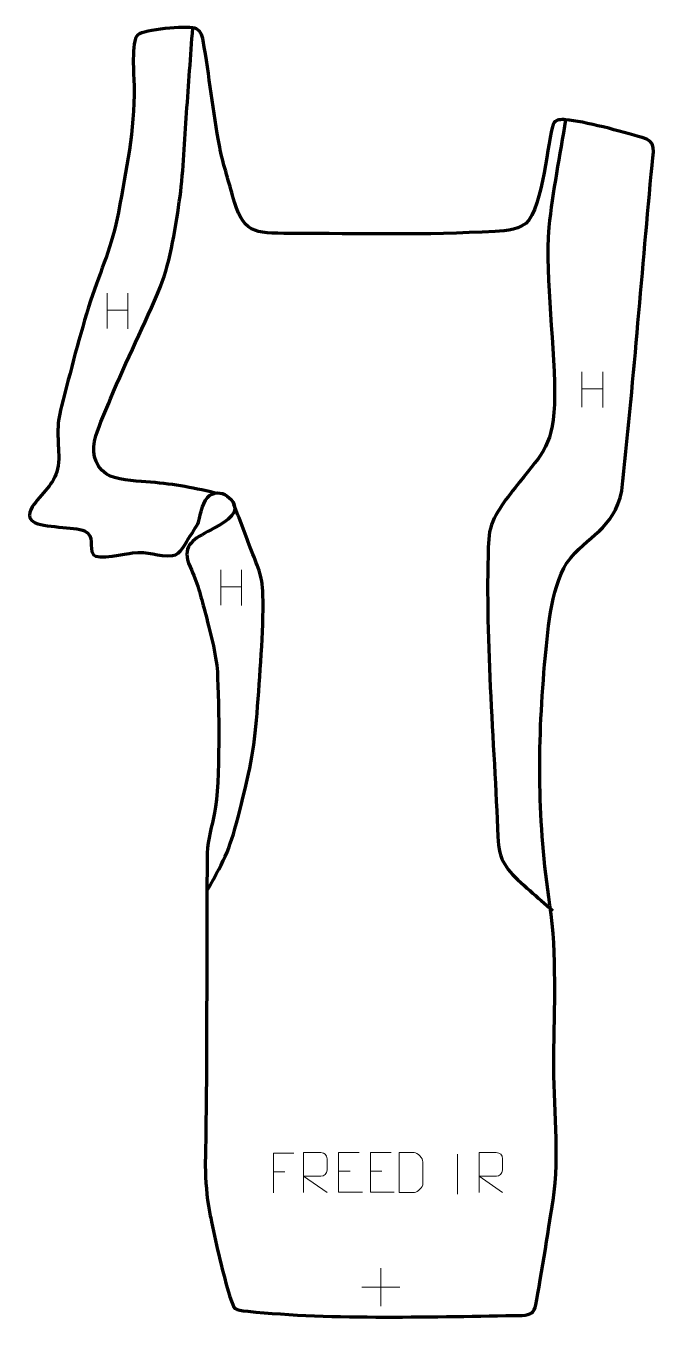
# Model space of a CAD drawing. Header units: millimetres. Extents: x -240 to 156, y -337 to 475.
import ezdxf

# ---------------------------------------------------------------- set-up
doc = ezdxf.new("R2010")
doc.units = ezdxf.units.MM
doc.header["$MEASUREMENT"] = 0
doc.layers.add('layer 2', color=7, linetype='Continuous')
doc.layers.add('layer 3', color=7, linetype='Continuous')

msp = doc.modelspace()

# ---------------------------------------------------------------- linework, layer by layer
at = {"layer": 'layer 2', "color": 142, "lineweight": 158}
for points, knots in [([(-120.7938, 181.7374), (-136.4357, 185.472), (-148.3333, 187.5342), (-164.4039, 188.8162), (-164.4039, 188.8162), (-171.1282, 189.3526), (-183.6193, 189.9253), (-189.1633, 193.678), (-189.1633, 193.678), (-197.1198, 199.4801), (-198.5982, 208.6646), (-195.6397, 217.6322), (-195.6397, 217.6322), (-193.2217, 224.9612), (-189.4887, 233.6799), (-186.4997, 240.923), (-186.4997, 240.923), (-176.5521, 264.5843), (-164.9977, 287.6002), (-155.1541, 311.2184), (-155.1541, 311.2184), (-148.9185, 327.1324), (-145.2764, 350.5392), (-142.9257, 367.6956), (-142.9257, 367.6956), (-140.6081, 384.6106), (-140.0843, 403.01), (-138.8175, 420.1813), (-138.8175, 420.1813), (-137.5043, 437.9805), (-136.2478, 455.784), (-134.9581, 473.5849)], [0, 0, 0, 0, 0.11111111, 0.11111111, 0.11111111, 0.11111111, 0.22222222, 0.22222222, 0.22222222, 0.22222222, 0.33333333, 0.33333333, 0.33333333, 0.33333333, 0.44444444, 0.44444444, 0.44444444, 0.44444444, 0.55555556, 0.55555556, 0.55555556, 0.55555556, 0.66666667, 0.66666667, 0.66666667, 0.66666667, 0.77777778, 0.77777778, 0.77777778, 0.77777778, 1, 1, 1, 1]), ([(98.8593, 415.9192), (95.3586, 393.8752), (90.6409, 370.6898), (88.3825, 348.6144), (88.3825, 348.6144), (85.5832, 315.3787), (92.6444, 273.2748), (91.8589, 237.2706), (91.8589, 237.2706), (90.3666, 208.9405), (83.1623, 205.9512), (66.984, 184.8409), (66.984, 184.8409), (59.7744, 175.4334), (51.2182, 165.148), (50.6206, 152.7946), (50.6206, 152.7946), (47.922, 96.9972), (54.1335, 23.1609), (56.4356, -33.7999), (56.4356, -33.7999), (57.0794, -49.5179), (61.5927, -54.1601), (72.7903, -64.5007), (72.7903, -64.5007), (77.4539, -68.8074), (82.3582, -72.8768), (87.114, -77.0868), (87.114, -77.0868), (88.2985, -78.1502), (89.4827, -79.2139), (90.6667, -80.2778)], [0, 0, 0, 0, 0.11111111, 0.11111111, 0.11111111, 0.11111111, 0.22222222, 0.22222222, 0.22222222, 0.22222222, 0.33333333, 0.33333333, 0.33333333, 0.33333333, 0.44444444, 0.44444444, 0.44444444, 0.44444444, 0.55555556, 0.55555556, 0.55555556, 0.55555556, 0.66666667, 0.66666667, 0.66666667, 0.66666667, 0.77777778, 0.77777778, 0.77777778, 0.77777778, 1, 1, 1, 1]), ([(-126.065, -67.848), (-113.9411, -46.9715), (-111.3727, -40.8288), (-105.4265, -17.3359), (-105.4265, -17.3359), (-99.8996, 4.4117), (-96.1553, 20.8026), (-94.6079, 43.3974), (-94.6079, 43.3974), (-92.9197, 67.5954), (-90.3993, 93.7004), (-90.9264, 117.8473), (-90.9264, 117.8473), (-91.2156, 131.0975), (-94.3822, 135.5192), (-98.9396, 147.623), (-98.9396, 147.623), (-102.3311, 156.6302), (-105.7192, 165.6383), (-109.1298, 174.6383)], [0, 0, 0, 0, 0.16666667, 0.16666667, 0.16666667, 0.16666667, 0.33333333, 0.33333333, 0.33333333, 0.33333333, 0.5, 0.5, 0.5, 0.5, 0.66666667, 0.66666667, 0.66666667, 0.66666667, 1, 1, 1, 1])]:
    msp.add_open_spline(points, degree=3, knots=knots, dxfattribs=at)
at = {"layer": 'layer 3', "color": 242, "lineweight": 158}
msp.add_open_spline([(-118.0255, 398.7804), (-116.1422, 388.9882), (-112.6188, 378.1639), (-109.986, 368.3729), (-109.986, 368.3729), (-103.2949, 344.3052), (-97.24, 344.7358), (-73.5533, 344.6225), (-73.5533, 344.6225), (-30.2065, 344.3954), (11.2374, 343.4244), (54.6341, 345.8221), (54.6341, 345.8221), (61.8404, 346.2202), (70.9669, 346.845), (75.8689, 352.8223), (75.8689, 352.8223), (85.7909, 367.8821), (88.2225, 409.5068), (91.7628, 414.2297), (91.7628, 414.2297), (93.0078, 415.8907), (95.84, 416.1717), (98.8593, 415.9192), (98.8593, 415.9192), (110.5435, 414.9417), (134.2673, 408.4761), (146.7737, 404.7194), (146.7737, 404.7194), (156.2268, 401.8799), (154.1364, 398.8219), (152.5364, 381.6634), (152.5364, 381.6634), (146.3727, 315.5629), (141.2802, 249.0231), (134.0871, 183.1029), (134.0871, 183.1029), (128.8635, 158.0911), (112.8124, 155.7586), (99.5977, 137.8545), (99.5977, 137.8545), (89.243, 120.7243), (87.527, 93.9753), (85.7122, 74.1358), (85.7122, 74.1358), (81.1539, 21.1559), (81.1838, -23.9985), (89.0283, -76.7555), (89.0283, -76.7555), (93.5962, -108.0132), (91.7043, -141.0443), (91.4669, -172.6443), (91.4669, -172.6443), (91.2639, -202.3585), (95.3928, -232.794), (90.9924, -262.129), (90.9924, -262.129), (89.3791, -272.8841), (83.3351, -310.8122), (80.1672, -327.4806), (80.1672, -327.4806), (79.6898, -329.9923), (78.6173, -331.869), (77.5845, -332.5942), (77.5845, -332.5942), (76.3837, -333.4372), (74.2392, -334.1323), (71.6212, -334.1666), (71.6212, -334.1666), (17.8932, -334.8505), (-47.131, -337.1157), (-100.3524, -331.536), (-100.3524, -331.536), (-109.2012, -330.6083), (-108.8234, -331.1425), (-111.5846, -322.4414), (-111.5846, -322.4414), (-116.1979, -307.9035), (-119.9987, -290.5071), (-123.1604, -275.4966), (-123.1604, -275.4966), (-123.8547, -272.2003), (-124.6202, -268.7086), (-125.1245, -265.3812), (-125.1245, -265.3812), (-126.4943, -255.8082), (-127.2313, -246.221), (-127.0656, -236.7489), (-127.0656, -236.7489), (-127.0656, -236.7489), (-127.0443, -235.5313), (-127.0443, -235.5313), (-127.0443, -235.5313), (-125.739, -171.7525), (-126.5395, -107.9975), (-125.8811, -44.2085), (-125.8811, -44.2085), (-125.7907, -35.4476), (-122.6662, -26.9575), (-121.2134, -18.9903), (-121.2134, -18.9903), (-117.6821, 0.374), (-118.4549, 49.4473), (-119.5181, 69.475), (-119.5181, 69.475), (-120.0934, 80.3123), (-124.4612, 96.5646), (-127.3425, 107.3536), (-127.3425, 107.3536), (-130.1556, 117.8106), (-131.9608, 125.5216), (-136.6176, 135.4852), (-136.6176, 135.4852), (-142.1122, 148.0293), (-135.7162, 152.002), (-125.4011, 157.649), (-125.4011, 157.649), (-120.8377, 160.1162), (-108.7177, 165.8126), (-108.603, 171.6598), (-108.603, 171.6598), (-108.4362, 180.1692), (-122.9554, 187.8741), (-128.0649, 175.0126), (-128.0649, 175.0126), (-132.175, 164.1775), (-128.5053, 166.4342), (-136.5099, 154.8092), (-136.5099, 154.8092), (-139.2968, 150.7618), (-142.3205, 143.0122), (-147.6528, 142.4748), (-147.6528, 142.4748), (-156.7995, 141.5528), (-162.7219, 145.5583), (-172.7436, 144.2025), (-172.7436, 144.2025), (-176.4455, 143.7017), (-194.9406, 139.738), (-197.167, 142.9453), (-197.167, 142.9453), (-200.6602, 147.9774), (-195.7108, 154.816), (-202.8244, 157.9292), (-202.8244, 157.9292), (-202.8244, 157.9292), (-204.0974, 158.4198), (-204.0974, 158.4198), (-204.0974, 158.4198), (-212.0619, 160.9893), (-231.4369, 159.6724), (-236.087, 164.6821), (-236.087, 164.6821), (-239.5616, 168.4253), (-234.8036, 174.346), (-232.4659, 177.285), (-232.4659, 177.285), (-225.2224, 186.0273), (-219.1905, 190.8077), (-218.9446, 203.081), (-218.9446, 203.081), (-219.1382, 215.9783), (-220.7112, 223.1041), (-217.3075, 236.1252), (-217.3075, 236.1252), (-211.5872, 257.8843), (-205.8393, 280.9716), (-198.9884, 302.3212), (-198.9884, 302.3212), (-192.5619, 321.8357), (-185.3819, 336.9719), (-181.5909, 357.6924), (-181.5909, 357.6924), (-176.4872, 385.4909), (-171.5393, 408.1965), (-171.6784, 436.8635), (-171.6784, 436.8635), (-171.8698, 442.9817), (-173.7343, 465.395), (-169.4271, 469.0986), (-169.4271, 469.0986), (-165.2815, 472.6632), (-139.6836, 474.7837), (-133.7194, 473.3251), (-133.7194, 473.3251), (-130.3259, 472.3398), (-129.0426, 469.1476), (-128.4262, 465.6264), (-128.4262, 465.6264), (-124.5595, 443.5333), (-122.295, 421.1996), (-118.0255, 398.7804)], degree=3, knots=[0, 0, 0, 0, 0.02040816, 0.02040816, 0.02040816, 0.02040816, 0.04081633, 0.04081633, 0.04081633, 0.04081633, 0.06122449, 0.06122449, 0.06122449, 0.06122449, 0.08163265, 0.08163265, 0.08163265, 0.08163265, 0.10204082, 0.10204082, 0.10204082, 0.10204082, 0.12244898, 0.12244898, 0.12244898, 0.12244898, 0.14285714, 0.14285714, 0.14285714, 0.14285714, 0.16326531, 0.16326531, 0.16326531, 0.16326531, 0.18367347, 0.18367347, 0.18367347, 0.18367347, 0.20408163, 0.20408163, 0.20408163, 0.20408163, 0.2244898, 0.2244898, 0.2244898, 0.2244898, 0.24489796, 0.24489796, 0.24489796, 0.24489796, 0.26530612, 0.26530612, 0.26530612, 0.26530612, 0.28571429, 0.28571429, 0.28571429, 0.28571429, 0.30612245, 0.30612245, 0.30612245, 0.30612245, 0.32653061, 0.32653061, 0.32653061, 0.32653061, 0.34693878, 0.34693878, 0.34693878, 0.34693878, 0.36734694, 0.36734694, 0.36734694, 0.36734694, 0.3877551, 0.3877551, 0.3877551, 0.3877551, 0.40816327, 0.40816327, 0.40816327, 0.40816327, 0.42857143, 0.42857143, 0.42857143, 0.42857143, 0.44897959, 0.44897959, 0.44897959, 0.44897959, 0.46938776, 0.46938776, 0.46938776, 0.46938776, 0.48979592, 0.48979592, 0.48979592, 0.48979592, 0.51020408, 0.51020408, 0.51020408, 0.51020408, 0.53061224, 0.53061224, 0.53061224, 0.53061224, 0.55102041, 0.55102041, 0.55102041, 0.55102041, 0.57142857, 0.57142857, 0.57142857, 0.57142857, 0.59183673, 0.59183673, 0.59183673, 0.59183673, 0.6122449, 0.6122449, 0.6122449, 0.6122449, 0.63265306, 0.63265306, 0.63265306, 0.63265306, 0.65306122, 0.65306122, 0.65306122, 0.65306122, 0.67346939, 0.67346939, 0.67346939, 0.67346939, 0.69387755, 0.69387755, 0.69387755, 0.69387755, 0.71428571, 0.71428571, 0.71428571, 0.71428571, 0.73469388, 0.73469388, 0.73469388, 0.73469388, 0.75510204, 0.75510204, 0.75510204, 0.75510204, 0.7755102, 0.7755102, 0.7755102, 0.7755102, 0.79591837, 0.79591837, 0.79591837, 0.79591837, 0.81632653, 0.81632653, 0.81632653, 0.81632653, 0.83673469, 0.83673469, 0.83673469, 0.83673469, 0.85714286, 0.85714286, 0.85714286, 0.85714286, 0.87755102, 0.87755102, 0.87755102, 0.87755102, 0.89795918, 0.89795918, 0.89795918, 0.89795918, 0.91836735, 0.91836735, 0.91836735, 0.91836735, 0.93877551, 0.93877551, 0.93877551, 0.93877551, 0.95918367, 0.95918367, 0.95918367, 0.95918367, 1, 1, 1, 1], dxfattribs=at)
at = {"layer": 'layer 3', "color": 250, "lineweight": 9}
for points in [[(-188.6605, 307.1505), (-188.6605, 307.1505), (-188.6605, 284.9578), (-188.6605, 284.9578)], [(-188.6605, 307.1505), (-188.6605, 307.1505), (-188.6605, 284.9578), (-188.6605, 284.9578)], [(-175.5448, 307.1505), (-175.5448, 307.1505), (-175.5448, 284.8002), (-175.5448, 284.8002)], [(-175.5448, 307.1505), (-175.5448, 307.1505), (-175.5448, 284.8002), (-175.5448, 284.8002)], [(-188.643, 296.5081), (-188.643, 296.5081), (-175.5448, 296.5081), (-175.5448, 296.5081)], [(-188.643, 296.5081), (-188.643, 296.5081), (-175.5448, 296.5081), (-175.5448, 296.5081)], [(109.0841, 257.7615), (109.0841, 257.7615), (109.0841, 235.5688), (109.0841, 235.5688)], [(109.0841, 257.7615), (109.0841, 257.7615), (109.0841, 235.5688), (109.0841, 235.5688)], [(122.1998, 257.7615), (122.1998, 257.7615), (122.1998, 235.4112), (122.1998, 235.4112)], [(122.1998, 257.7615), (122.1998, 257.7615), (122.1998, 235.4112), (122.1998, 235.4112)], [(109.1016, 247.1191), (109.1016, 247.1191), (122.1998, 247.1191), (122.1998, 247.1191)], [(109.1016, 247.1191), (109.1016, 247.1191), (122.1998, 247.1191), (122.1998, 247.1191)], [(-117.3993, 133.5836), (-117.3993, 133.5836), (-117.3993, 111.3909), (-117.3993, 111.3909)], [(-117.3993, 133.5836), (-117.3993, 133.5836), (-117.3993, 111.3909), (-117.3993, 111.3909)], [(-104.2836, 133.5836), (-104.2836, 133.5836), (-104.2836, 111.2333), (-104.2836, 111.2333)], [(-104.2836, 133.5836), (-104.2836, 133.5836), (-104.2836, 111.2333), (-104.2836, 111.2333)], [(-117.3818, 122.9412), (-117.3818, 122.9412), (-104.2836, 122.9412), (-104.2836, 122.9412)], [(-117.3818, 122.9412), (-117.3818, 122.9412), (-104.2836, 122.9412), (-104.2836, 122.9412)], [(31.0271, -233.0821), (31.0271, -233.0821), (31.0271, -258.0562), (31.0271, -258.0562)], [(-84.3312, -244.1784), (-84.3312, -244.1784), (-77.1631, -244.1784), (-77.1631, -244.1784)], [(-43.4653, -243.7755), (-43.4653, -243.7755), (-36.2972, -243.7755), (-36.2972, -243.7755)], [(-23.4653, -243.7755), (-23.4653, -243.7755), (-16.2972, -243.7755), (-16.2972, -243.7755)], [(-17.0026, -304.4587), (-17.0026, -304.4587), (-17.0026, -328.4366), (-17.0026, -328.4366)], [(-28.9915, -316.4477), (-28.9915, -316.4477), (-5.0136, -316.4477), (-5.0136, -316.4477)]]:
    msp.add_open_spline(points, degree=3, dxfattribs=at)
for points, knots in [([(-71.4572, -232.2987), (-71.4572, -232.2987), (-84.3312, -232.2987), (-84.3312, -232.2987), (-84.3312, -232.2987), (-84.3312, -232.2987), (-84.3312, -257.2523), (-84.3312, -257.2523)], [0, 0, 0, 0, 0.33333333, 0.33333333, 0.33333333, 0.33333333, 1, 1, 1, 1]), ([(-65.4073, -256.9843), (-65.4073, -256.9843), (-65.4073, -232.0308), (-65.4073, -232.0308), (-65.4073, -232.0308), (-61.8125, -232.0308), (-58.217, -232.0308), (-54.6218, -232.0308), (-54.6218, -232.0308), (-52.2965, -232.0685), (-50.7392, -233.5585), (-50.7433, -235.9249), (-50.7433, -235.9249), (-50.7437, -237.9604), (-50.7437, -241.0198), (-50.7433, -243.0558), (-50.7433, -243.0558), (-50.7498, -244.9313), (-52.5621, -246.8731), (-54.5716, -246.8922), (-54.5716, -246.8922), (-54.5716, -246.8922), (-65.4073, -246.8922), (-65.4073, -246.8922), (-65.4073, -246.8922), (-65.4073, -246.8922), (-50.7526, -256.9843), (-50.7526, -256.9843)], [0, 0, 0, 0, 0.125, 0.125, 0.125, 0.125, 0.25, 0.25, 0.25, 0.25, 0.375, 0.375, 0.375, 0.375, 0.5, 0.5, 0.5, 0.5, 0.625, 0.625, 0.625, 0.625, 0.75, 0.75, 0.75, 0.75, 1, 1, 1, 1]), ([(-30.5914, -231.8958), (-30.5914, -231.8958), (-43.4653, -231.8958), (-43.4653, -231.8958), (-43.4653, -231.8958), (-43.4653, -231.8958), (-43.4653, -256.8494), (-43.4653, -256.8494), (-43.4653, -256.8494), (-43.4653, -256.8494), (-28.5995, -256.8494), (-28.5995, -256.8494)], [0, 0, 0, 0, 0.25, 0.25, 0.25, 0.25, 0.5, 0.5, 0.5, 0.5, 1, 1, 1, 1]), ([(-10.5914, -231.8958), (-10.5914, -231.8958), (-23.4653, -231.8958), (-23.4653, -231.8958), (-23.4653, -231.8958), (-23.4653, -231.8958), (-23.4653, -256.8494), (-23.4653, -256.8494), (-23.4653, -256.8494), (-23.4653, -256.8494), (-8.5995, -256.8494), (-8.5995, -256.8494)], [0, 0, 0, 0, 0.25, 0.25, 0.25, 0.25, 0.5, 0.5, 0.5, 0.5, 1, 1, 1, 1]), ([(-5.4694, -256.9594), (-3.1376, -256.959), (1.8126, -256.983), (4.1441, -256.9833), (4.1441, -256.9833), (6.0691, -257.0887), (9.3877, -253.5471), (9.3765, -251.5298), (9.3765, -251.5298), (9.3761, -245.7597), (9.3761, -243.59), (9.3765, -237.8207), (9.3765, -237.8207), (9.3722, -235.6826), (5.9977, -232.0225), (3.8453, -232.036), (3.8453, -232.036), (1.5196, -232.036), (-3.2047, -232.036), (-5.5308, -232.036), (-5.5308, -232.036), (-5.5304, -237.7829), (-5.4691, -251.2121), (-5.4694, -256.9594)], [0, 0, 0, 0, 0.14285714, 0.14285714, 0.14285714, 0.14285714, 0.28571429, 0.28571429, 0.28571429, 0.28571429, 0.42857143, 0.42857143, 0.42857143, 0.42857143, 0.57142857, 0.57142857, 0.57142857, 0.57142857, 0.71428571, 0.71428571, 0.71428571, 0.71428571, 1, 1, 1, 1]), ([(44.5927, -256.9843), (44.5927, -256.9843), (44.5927, -232.0308), (44.5927, -232.0308), (44.5927, -232.0308), (48.1875, -232.0308), (51.783, -232.0308), (55.3782, -232.0308), (55.3782, -232.0308), (57.7035, -232.0685), (59.2608, -233.5585), (59.2567, -235.9249), (59.2567, -235.9249), (59.2563, -237.9604), (59.2563, -241.0198), (59.2567, -243.0558), (59.2567, -243.0558), (59.2502, -244.9313), (57.4379, -246.8731), (55.4284, -246.8922), (55.4284, -246.8922), (55.4284, -246.8922), (44.5927, -246.8922), (44.5927, -246.8922), (44.5927, -246.8922), (44.5927, -246.8922), (59.2474, -256.9843), (59.2474, -256.9843)], [0, 0, 0, 0, 0.125, 0.125, 0.125, 0.125, 0.25, 0.25, 0.25, 0.25, 0.375, 0.375, 0.375, 0.375, 0.5, 0.5, 0.5, 0.5, 0.625, 0.625, 0.625, 0.625, 0.75, 0.75, 0.75, 0.75, 1, 1, 1, 1])]:
    msp.add_open_spline(points, degree=3, knots=knots, dxfattribs=at)

doc.saveas('drawing.dxf')
